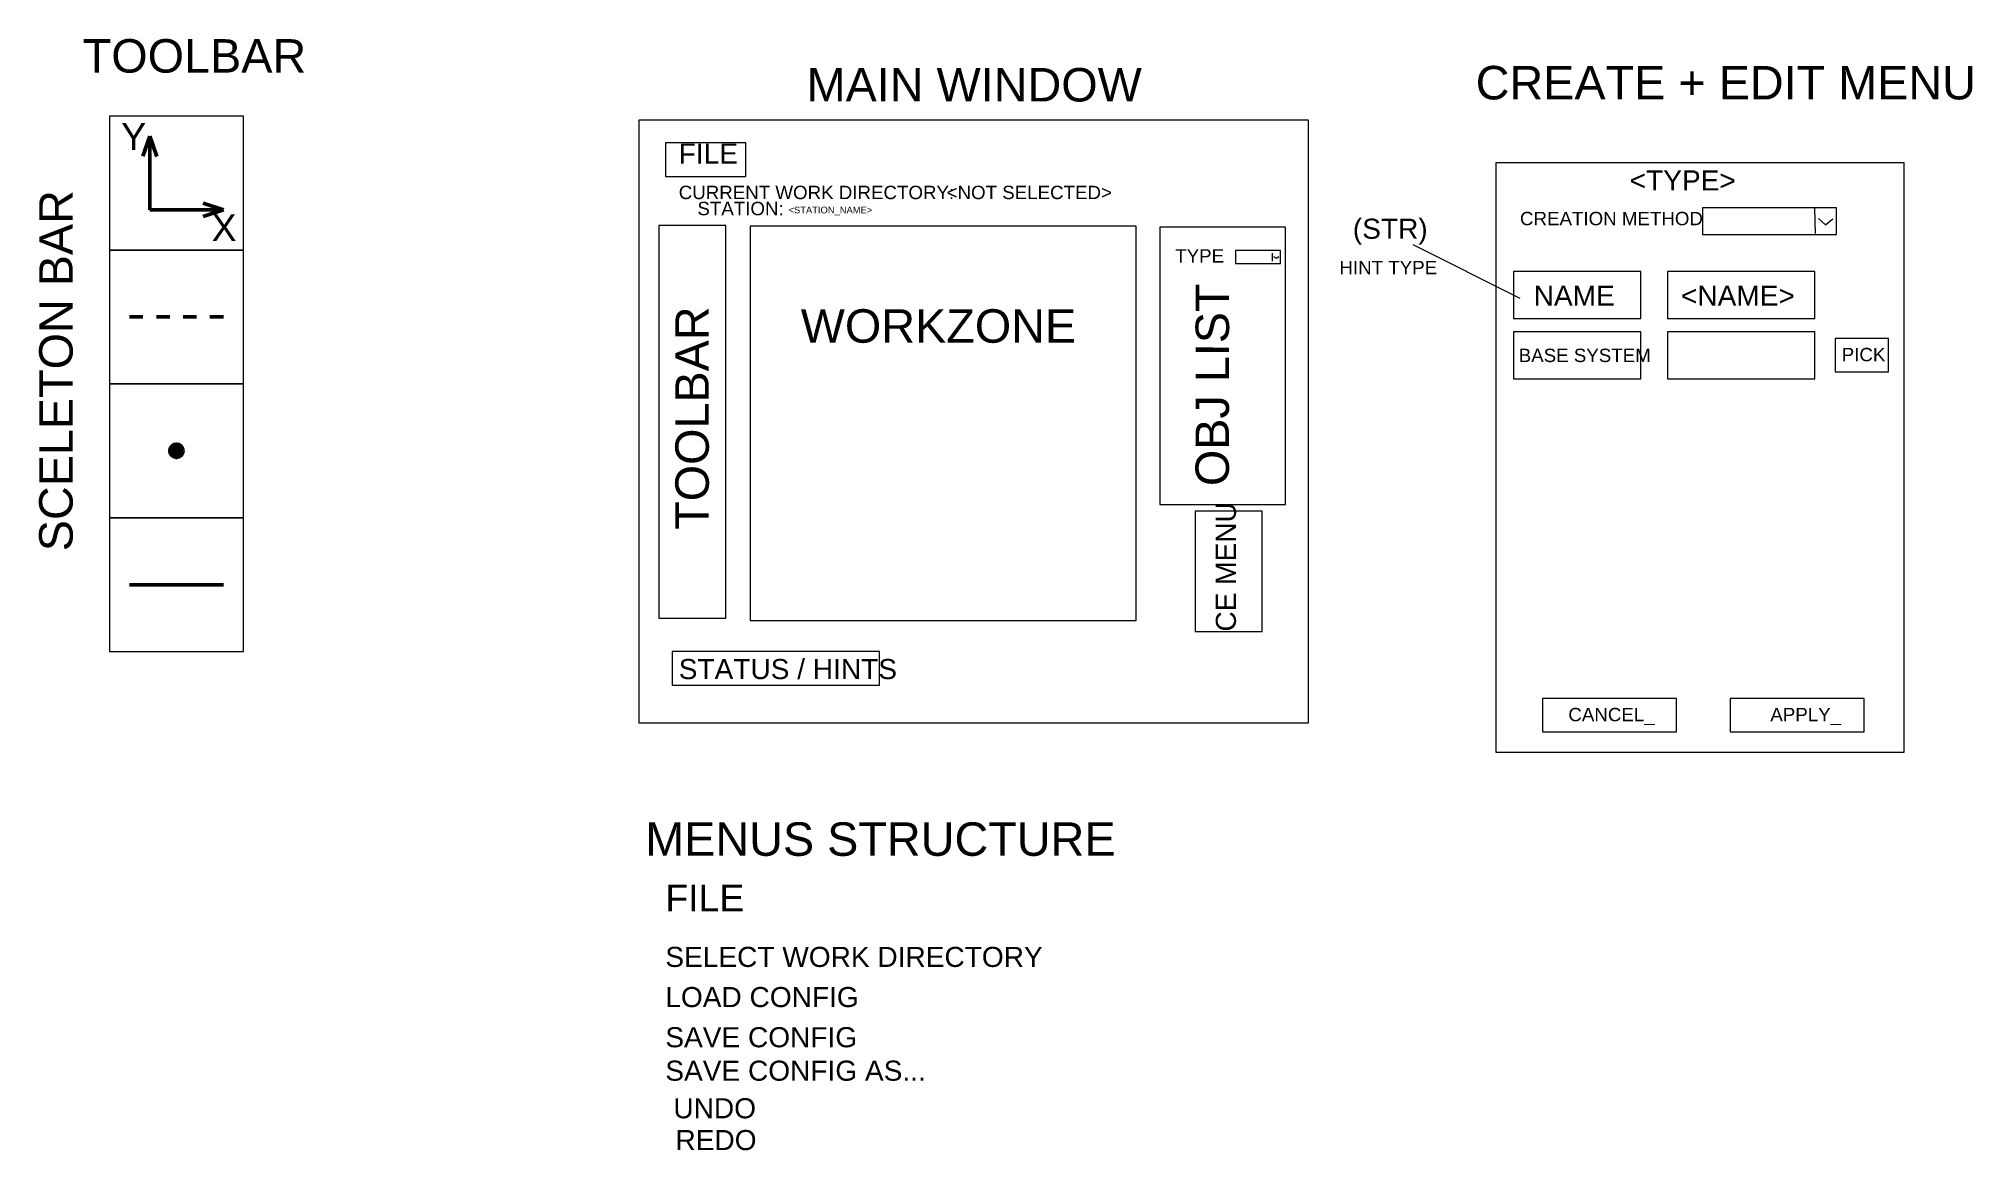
# Model space of a CAD drawing. Header units: inches. Extents: x -225 to 64, y -127 to 39.
import ezdxf
from ezdxf.enums import TextEntityAlignment as Align

# ---------------------------------------------------------------- set-up
doc = ezdxf.new("R2010")
doc.units = ezdxf.units.IN
doc.header["$MEASUREMENT"] = 0
doc.layers.get('0').update_dxf_attribs({"lineweight": 0})
doc.styles.get("Standard").update_dxf_attribs({"font": 'arial.ttf'})

msp = doc.modelspace()

# ---------------------------------------------------------------- hatches: boundary and pattern name
at = {"lineweight": 50}
h = msp.add_hatch(color=7, dxfattribs=at)
edge = h.paths.add_edge_path(flags=0)
edge.add_arc((-204, -23), 1, 0, 180)
edge.add_arc((-204, -23), 1, 180, 360)

# ---------------------------------------------------------------- linework, layer by layer
for p, q in [((-208, 24), (-209, 21)), ((-208, 13), (-208, 24)), ((-208, 24), (-206.95, 20.95)), ((-208, 13), (-197, 13)), ((-197, 13), (-200, 14)), ((-197, 13), (-200, 12)), ((-211, -3), (-209, -3)), ((-207, -3), (-205, -3)), ((-203, -3), (-201, -3)), ((-199, -3), (-197, -3)), ((-211, -43), (-197, -43))]:
    msp.add_line(p, q, dxfattribs=at)
for p, q in [((40.61, 13.18), (40.67, 9.49)), ((41.17, 11.73), (42.24, 10.74)), ((42.24, 10.74), (43.31, 11.65)), ((-40.38, 6.52), (-40.38, 5.32)), ((-40.2, 6.04), (-39.76, 5.76)), ((-39.76, 5.76), (-39.37, 6.02)), ((-3.34, -0.22), (-19.34, 7.78))]:
    msp.add_line(p, q)
for points in [[(-214, 7), (-194, 7), (-194, 27), (-214, 27)], [(-134.98, -63.62), (-34.98, -63.62), (-34.98, 26.38), (-134.98, 26.38)], [(-131, 18), (-119, 18), (-119, 23), (-131, 23)], [(-7, -68), (54, -68), (54, 20), (-7, 20)], [(23.89, 9.31), (43.89, 9.31), (43.89, 13.3), (23.89, 13.3)], [(-131.98, -48), (-121.98, -48), (-121.98, 10.68), (-131.98, 10.68)], [(-118.33, -48.33), (-60.7, -48.33), (-60.7, 10.57), (-118.33, 10.57)], [(-57.18, -31), (-38.4, -31), (-38.4, 10.42), (-57.18, 10.42)], [(-214, -13), (-194, -13), (-194, 7), (-214, 7)], [(-45.86, 5), (-39.15, 5), (-39.15, 6.91), (-45.86, 6.91)], [(-4.34, -3.22), (14.66, -3.22), (14.66, 3.78), (-4.34, 3.78)], [(18.66, -3.22), (40.66, -3.22), (40.66, 3.78), (18.66, 3.78)], [(-4.34, -12.22), (14.66, -12.22), (14.66, -5.22), (-4.34, -5.22)], [(18.66, -12.22), (40.66, -12.22), (40.66, -5.22), (18.66, -5.22)], [(43.66, -11.22), (51.66, -11.22), (51.66, -6.22), (43.66, -6.22)], [(-214, -33), (-194, -33), (-194, -13), (-214, -13)], [(-214, -53), (-194, -53), (-194, -33), (-214, -33)], [(-51.9, -50), (-41.9, -50), (-41.9, -32), (-51.9, -32)], [(-130, -58), (-99, -58), (-99, -53), (-130, -53)], [(0, -65), (20, -65), (20, -60), (0, -60)], [(28, -65), (48, -65), (48, -60), (28, -60)]]:
    msp.add_lwpolyline(points, close=True)
at = {"color": 7, "lineweight": 50}
msp.add_circle((-204, -23), 1, dxfattribs=at)

# ---------------------------------------------------------------- texts
for s, height, p in [('TOOLBAR', 5, (-218, 32)), ('MAIN WINDOW', 5, (-109.9, 27.69)), ('CREATE + EDIT MENU', 5, (-10, 28)), ('Y', 4, (-212.25, 20.75)), ('FILE', 3, (-129, 19)), ('<TYPE>', 3, (13, 15)), ('CURRENT WORK DIRECTORY:', 2, (-129, 14)), ('<NOT SELECTED>', 2, (-89, 14)), ('X', 4, (-198.75, 7.14)), ('STATION:', 2, (-126.21, 11.6)), ('<STATION_NAME>', 1, (-112.6, 12.18)), ('(STR)', 3, (-28.34, 7.78)), ('CREATION METHOD', 2, (-3.38, 10.1)), ('TYPE', 2, (-54.86, 4.52)), ('HINT TYPE', 2, (-30.34, 2.78)), ('NAME', 3, (-1.34, -2.22)), ('<NAME>', 3, (20.66, -2.22)), ('WORKZONE', 5, (-110.78, -8.35)), ('BASE SYSTEM', 2, (-3.57, -10.34)), ('PICK', 2, (44.66, -10.22)), ('STATUS / HINTS', 3, (-129, -58)), ('CANCEL_', 2, (3.84, -64)), ('APPLY_', 2, (34, -64)), ('MENUS STRUCTURE', 5, (-134, -85)), ('FILE', 4, (-131, -93)), ('SELECT WORK DIRECTORY', 3, (-131, -101)), ('LOAD CONFIG', 3, (-131, -107)), ('SAVE CONFIG', 3, (-131, -113)), ('SAVE CONFIG AS...', 3, (-131, -118)), ('UNDO', 3, (-129.8, -123.61)), ('REDO', 3, (-129.49, -128.36))]:
    msp.add_text(s, height=height).set_placement(p, align=Align.BOTTOM_LEFT)
for s, height, rotation, p in [('SCELETON BAR', 5, 90, (-218, -38)), ('OBJ LIST', 5, 89.9544, (-45.34, -28.27)), ('TOOLBAR', 5, 90, (-123.01, -34.8)), ('CE MENU', 3, 90, (-44.9, -50))]:
    msp.add_text(s, height=height, rotation=rotation).set_placement(p, align=Align.BOTTOM_LEFT)

doc.saveas('drawing.dxf')
